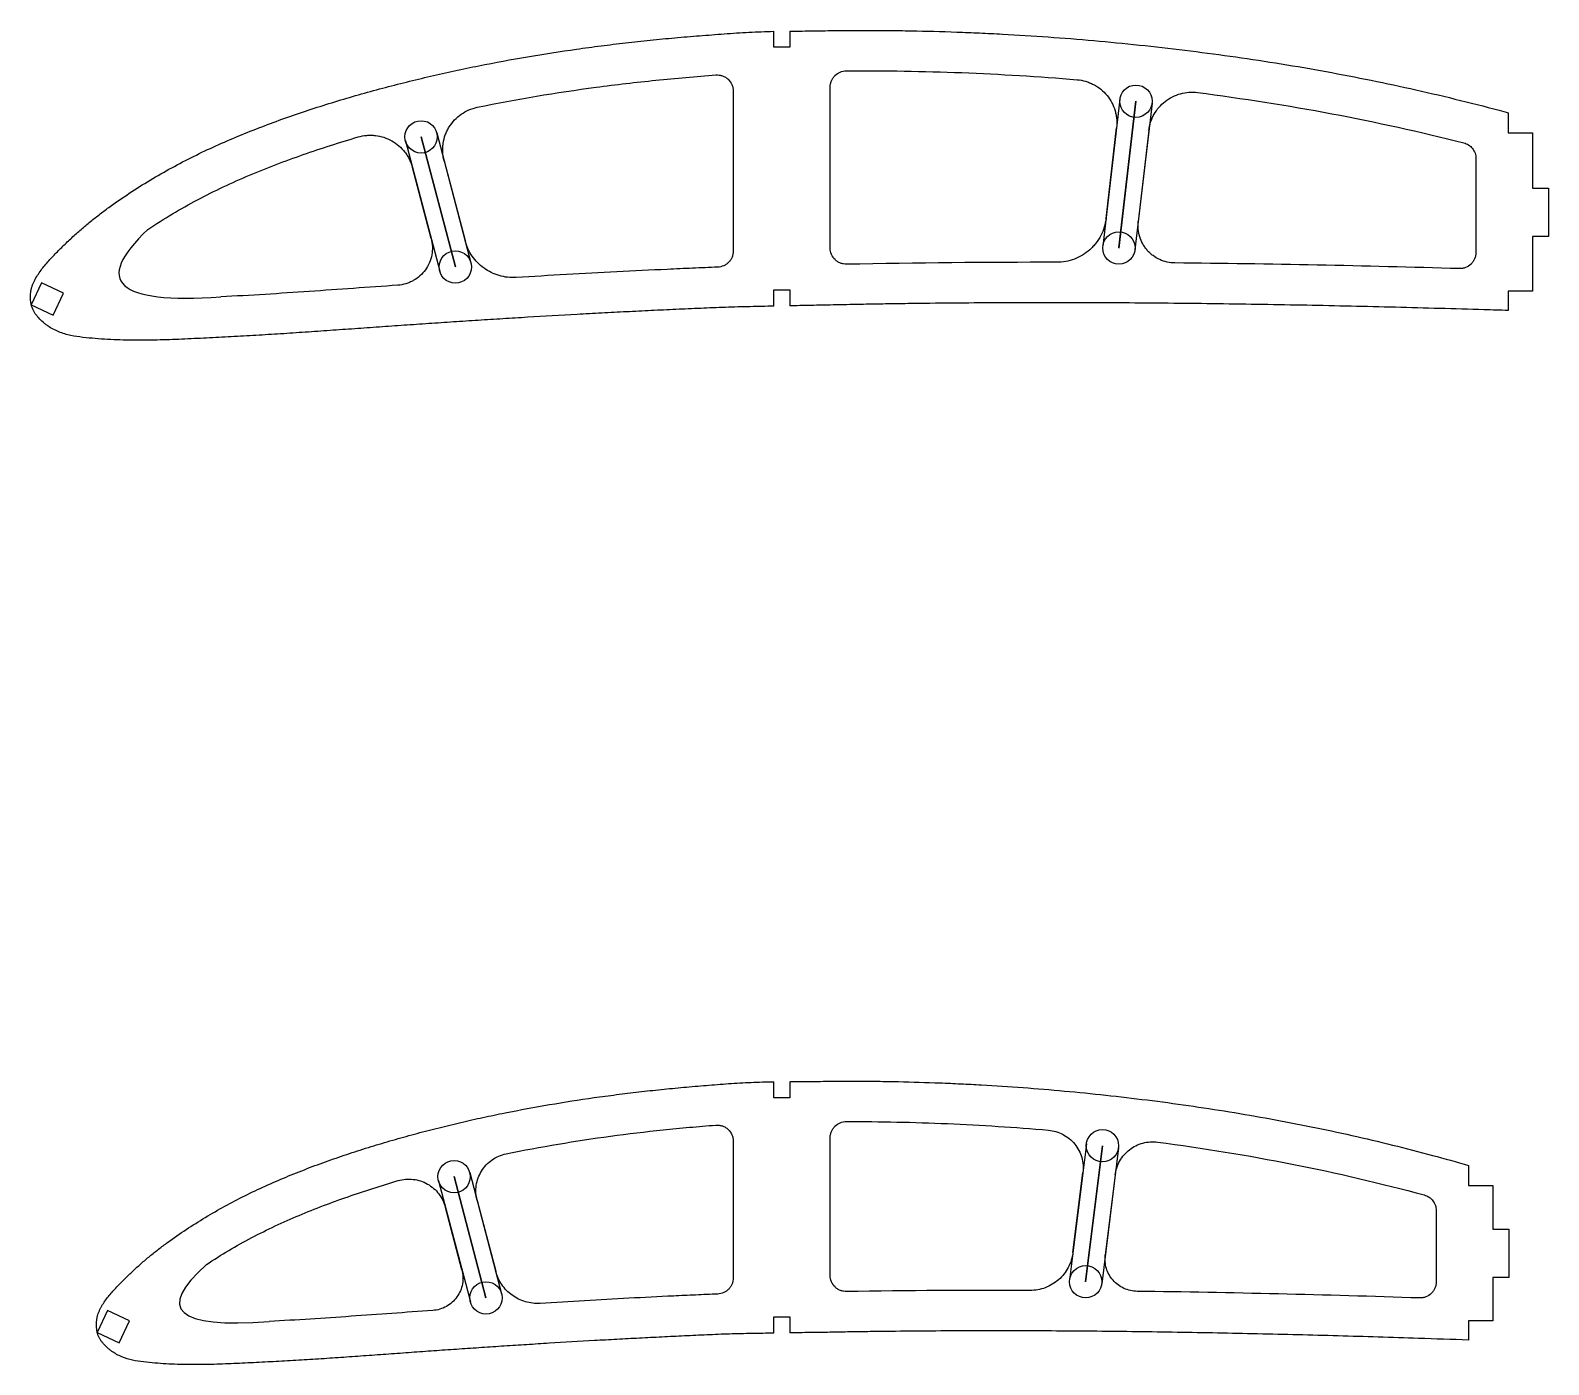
# Model space of a CAD drawing. Header units: millimetres. Extents: x -11497 to 404, y -3854 to 414.
# Drawn here: x -8694.1 to -8506.2, y -2910.2 to -2745.1 of the extents above; entities that cross this region are included whole.
import ezdxf

# ---------------------------------------------------------------- set-up
doc = ezdxf.new("R2010")
doc.units = ezdxf.units.MM
doc.linetypes.add('CENTER2', pattern=[28.575, 19.05, -3.175, 3.175, -3.175])
doc.layers.add('11', color=80, linetype='Continuous')
doc.layers.add('7', color=1, linetype='Continuous')

# ---------------------------------------------------------------- blocks, each defined once
blk = doc.blocks.new('*U57')
at = {"layer": '7', "color": 0, "linetype": 'CENTER2', "transparency": 16777216}
blk.add_line((2.12, -8.05), (-2.12, 8.05), dxfattribs=at)
blk = doc.blocks.new('*U58')
at = {"layer": '7', "color": 0, "linetype": 'CENTER2', "transparency": 16777216}
blk.add_line((-1.06, -9.08), (1.06, 9.08), dxfattribs=at)
blk = doc.blocks.new('*U59')
at = {"layer": '7', "color": 0, "linetype": 'CENTER2', "transparency": 16777216}
blk.add_line((1.97, -7.5), (-1.97, 7.5), dxfattribs=at)
blk = doc.blocks.new('*U60')
at = {"layer": '7', "color": 0, "linetype": 'CENTER2', "transparency": 16777216}
blk.add_line((-1.04, -8.42), (1.04, 8.42), dxfattribs=at)

msp = doc.modelspace()

# ---------------------------------------------------------------- linework, layer by layer
for p, q in [((-8602.1145, -2747.1691), (-8602.1145, -2745.1847)), ((-8600.1145, -2745.1691), (-8600.1145, -2747.1691)), ((-8600.1145, -2747.1691), (-8602.1145, -2747.1691)), ((-8511.1987, -2755.2623), (-8511.1987, -2757.7623)), ((-8511.1987, -2757.7623), (-8508.1987, -2757.7623)), ((-8508.1987, -2757.7623), (-8508.1987, -2764.5906)), ((-8508.1987, -2764.5906), (-8506.1987, -2764.5906)), ((-8506.1987, -2764.5906), (-8506.1987, -2770.5906)), ((-8506.1987, -2770.5906), (-8508.1987, -2770.5906)), ((-8508.1987, -2770.5906), (-8508.1987, -2777.3333)), ((-8602.1145, -2779.1988), (-8602.1145, -2777.1988)), ((-8602.1145, -2777.1988), (-8600.1145, -2777.1988)), ((-8600.1145, -2777.1988), (-8600.1145, -2779.1582)), ((-8508.1987, -2777.3333), (-8511.1987, -2777.3333)), ((-8511.1987, -2777.3333), (-8511.1987, -2779.7391)), ((-8602.1145, -2877.1677), (-8602.1145, -2875.1847)), ((-8600.1145, -2875.1677), (-8600.1145, -2877.1677)), ((-8600.1145, -2877.1677), (-8602.1145, -2877.1677)), ((-8516.1138, -2885.5263), (-8516.1138, -2888.0263)), ((-8516.1138, -2888.0263), (-8513.1138, -2888.0263)), ((-8513.1138, -2888.0263), (-8513.1138, -2893.4102)), ((-8513.1138, -2893.4102), (-8511.1138, -2893.4102)), ((-8511.1138, -2893.4102), (-8511.1138, -2899.4102)), ((-8511.1138, -2899.4102), (-8513.1138, -2899.4102)), ((-8513.1138, -2899.4102), (-8513.1138, -2904.7502)), ((-8602.1145, -2906.2864), (-8602.1145, -2904.2864)), ((-8602.1145, -2904.2864), (-8600.1145, -2904.2864)), ((-8600.1145, -2904.2864), (-8600.1145, -2906.2524)), ((-8513.1138, -2904.7502), (-8516.1138, -2904.7502)), ((-8516.1138, -2904.7502), (-8516.1138, -2907.1447))]:
    msp.add_line(p, q)
at = {"color": 7, "linetype": 'Continuous', "lineweight": 25}
for p, q in [((-8607.1145, -2752.5861), (-8607.1145, -2772.3756)), ((-8595.1145, -2772.014), (-8595.1145, -2752.0802)), ((-8560.9786, -2768.3453), (-8559.677, -2757.1511)), ((-8555.6823, -2757.4716), (-8556.9903, -2768.7108)), ((-8644.5054, -2770.8396), (-8646.8224, -2762.0475)), ((-8642.9031, -2761.223), (-8640.3025, -2771.092)), ((-8515.1987, -2760.9271), (-8515.1987, -2772.5563)), ((-8679.5763, -2769.7133), (-8679.5762, -2769.7135)), ((-8692.7313, -2776.3122), (-8693.9991, -2779.0311)), ((-8690.0123, -2777.5801), (-8692.7313, -2776.3122)), ((-8693.9991, -2779.0311), (-8691.2802, -2780.299)), ((-8691.2802, -2780.299), (-8690.0123, -2777.5801)), ((-8607.1145, -2882.5402), (-8607.1145, -2899.4442)), ((-8595.1145, -2899.1448), (-8595.1145, -2882.1016)), ((-8565.071, -2896.3099), (-8563.8472, -2886.4148)), ((-8559.8495, -2886.7165), (-8561.0729, -2896.6002)), ((-8638.8187, -2889.8867), (-8636.5207, -2898.619)), ((-8640.7014, -2898.4491), (-8642.7351, -2890.7219)), ((-8520.1138, -2891.1195), (-8520.1138, -2899.9378)), ((-8672.3238, -2897.8041), (-8672.3236, -2897.8043)), ((-8684.5568, -2903.4961), (-8685.8247, -2906.215)), ((-8681.8379, -2904.764), (-8684.5568, -2903.4961)), ((-8683.1058, -2907.4829), (-8681.8379, -2904.764)), ((-8685.8247, -2906.215), (-8683.1058, -2907.4829))]:
    msp.add_line(p, q, dxfattribs=at)
for points, knots in [([(-8602.1145, -2779.1988), (-8603.0832, -2779.2199), (-8604.5625, -2779.2514), (-8606.5524, -2779.2995), (-8608.0845, -2779.3435), (-8609.6161, -2779.4002), (-8611.1472, -2779.4692), (-8612.6782, -2779.5378), (-8614.7197, -2779.6271), (-8617.2709, -2779.7489), (-8620.3319, -2779.9007), (-8623.3924, -2780.0588), (-8627.4723, -2780.2806), (-8631.5511, -2780.5152), (-8635.6288, -2780.7646), (-8638.6866, -2780.9574), (-8641.7439, -2781.1561), (-8644.8007, -2781.3605), (-8647.857, -2781.5699), (-8650.913, -2781.7831), (-8653.9686, -2781.9994), (-8657.0242, -2782.2159), (-8660.0799, -2782.4288), (-8663.1362, -2782.6328), (-8666.1932, -2782.8229), (-8668.7417, -2782.9654), (-8670.7808, -2783.0721), (-8672.3103, -2783.1488), (-8673.84, -2783.2227), (-8675.3698, -2783.2918), (-8676.9001, -2783.3513), (-8678.4308, -2783.3972), (-8679.962, -2783.4196), (-8681.4935, -2783.4184), (-8683.0245, -2783.3835), (-8684.5547, -2783.3203), (-8686.0824, -2783.2136), (-8687.6074, -2783.0735), (-8689.1255, -2782.8634), (-8690.3564, -2782.5079), (-8691.2793, -2782.0688), (-8691.8256, -2781.7381), (-8692.2371, -2781.4364), (-8692.6347, -2781.1165), (-8693.0017, -2780.7611), (-8693.2889, -2780.4194), (-8693.4433, -2780.2169), (-8693.5518, -2780.0597), (-8693.6514, -2779.8967), (-8693.7399, -2779.7273), (-8693.8189, -2779.5533), (-8693.8979, -2779.3802), (-8693.9673, -2779.2035), (-8694.0132, -2779.0192), (-8694.0488, -2778.8324), (-8694.0753, -2778.6434), (-8694.0938, -2778.4534), (-8694.109, -2778.1989), (-8694.1139, -2777.8794), (-8694.0788, -2777.5617), (-8694.0443, -2777.3097), (-8694.0062, -2777.1224), (-8693.9574, -2776.9375), (-8693.8833, -2776.6937), (-8693.772, -2776.3948), (-8693.61, -2776.048), (-8693.3704, -2775.5973), (-8693.0254, -2775.06), (-8692.5681, -2774.4458), (-8692.0782, -2773.8571), (-8691.5659, -2773.2881), (-8691.0365, -2772.7349), (-8690.4987, -2772.1899), (-8689.7734, -2771.4714), (-8688.8462, -2770.5945), (-8687.702, -2769.5765), (-8686.5227, -2768.5993), (-8685.3158, -2767.6567), (-8683.6728, -2766.4442), (-8681.563, -2765.0068), (-8678.9615, -2763.3895), (-8676.2954, -2761.8807), (-8673.5722, -2760.4778), (-8670.7973, -2759.1801), (-8667.9796, -2757.9783), (-8665.1299, -2756.855), (-8662.2521, -2755.8053), (-8659.3514, -2754.8208), (-8656.4303, -2753.8982), (-8653.4916, -2753.0334), (-8650.5382, -2752.2197), (-8647.5718, -2751.4544), (-8644.5934, -2750.7369), (-8641.6039, -2750.0666), (-8637.6043, -2749.235), (-8632.5821, -2748.3078), (-8627.5349, -2747.5255), (-8623.4855, -2746.9798), (-8620.4431, -2746.6113), (-8617.3961, -2746.2807), (-8614.3455, -2745.9835), (-8611.2907, -2745.7322), (-8608.2345, -2745.4962), (-8605.1758, -2745.2915), (-8603.1346, -2745.207), (-8602.1145, -2745.1847)], [0.252537609, 0.252537609, 0.252537609, 0.252537609, 0.260360124, 0.264485496, 0.268610867, 0.272736239, 0.27686161, 0.280986982, 0.285112353, 0.293363096, 0.301613839, 0.309864582, 0.318115325, 0.334616811, 0.342867554, 0.351118297, 0.35936904, 0.367619783, 0.375870526, 0.384121269, 0.392372012, 0.400622755, 0.408873498, 0.417124241, 0.425374984, 0.433625727, 0.437751098, 0.44187647, 0.446001841, 0.450127213, 0.454252584, 0.458377956, 0.462503327, 0.466628699, 0.47075407, 0.474879442, 0.479004813, 0.483130185, 0.487255556, 0.491380928, 0.493443613, 0.495506299, 0.496537642, 0.497568985, 0.499631671, 0.500663013, 0.501178685, 0.501694356, 0.502210028, 0.502725699, 0.503241371, 0.503757042, 0.504272714, 0.504788385, 0.505304056, 0.505819728, 0.506335399, 0.506851071, 0.507882414, 0.508913756, 0.509429428, 0.509945099, 0.510460771, 0.510976442, 0.512007785, 0.513039128, 0.514070471, 0.516133157, 0.518195842, 0.520258528, 0.522321214, 0.5243839, 0.526446585, 0.528509271, 0.532634642, 0.536760014, 0.540885385, 0.545010757, 0.549136128, 0.557386871, 0.565637614, 0.573888357, 0.5821391, 0.590389843, 0.598640586, 0.606891329, 0.615142072, 0.623392815, 0.631643558, 0.639894301, 0.648145044, 0.656395787, 0.66464653, 0.672897273, 0.681148016, 0.697649502, 0.714150988, 0.722401731, 0.730652474, 0.738903217, 0.74715396, 0.755404703, 0.763655446, 0.771906189, 0.780156932, 0.780156932, 0.780156932, 0.780156932]), ([(-8600.1145, -2745.1691), (-8599.8369, -2745.1665), (-8598.6151, -2745.1542), (-8596.4493, -2745.125), (-8593.6169, -2745.0782), (-8590.7841, -2745.0685), (-8587.9514, -2745.078), (-8584.1747, -2745.1319), (-8580.399, -2745.2337), (-8576.6251, -2745.3877), (-8572.8526, -2745.5731), (-8568.1405, -2745.8691), (-8562.4928, -2746.3192), (-8556.8537, -2746.8673), (-8551.2244, -2747.5088), (-8545.6072, -2748.2475), (-8540.0036, -2749.0851), (-8532.5552, -2750.3456), (-8523.2946, -2752.2005), (-8515.5843, -2754.086), (-8511.5673, -2755.1627), (-8511.1987, -2755.2623)], [0.487546925, 0.487546925, 0.487546925, 0.487546925, 0.492140286, 0.507765286, 0.523390286, 0.539015286, 0.554640286, 0.570265286, 0.601515286, 0.617140286, 0.632765286, 0.664015286, 0.695265286, 0.726515286, 0.757765286, 0.789015286, 0.820265286, 0.851515286, 0.914015286, 0.976515286, 0.982833218, 0.982833218, 0.982833218, 0.982833218]), ([(-8638.7916, -2754.591), (-8633.9165, -2753.5848), (-8629.0161, -2752.7666), (-8621.633, -2751.78), (-8619.1663, -2751.4933), (-8615.4594, -2751.1143), (-8614.2226, -2750.9971), (-8611.7459, -2750.785), (-8610.5065, -2750.6864), (-8609.2666, -2750.5919)], [0, 0, 0, 0, 0.5, 0.5, 0.75, 0.75, 0.875, 0.875, 1, 1, 1, 1]), ([(-8609.2666, -2750.5919), (-8609.1285, -2750.5813), (-8608.9917, -2750.5852), (-8608.7207, -2750.6205), (-8608.585, -2750.6526), (-8608.326, -2750.7429), (-8608.2024, -2750.8009), (-8607.9668, -2750.9424), (-8607.8556, -2751.026), (-8607.555, -2751.3044), (-8607.3918, -2751.5338), (-8607.2274, -2751.9097), (-8607.1848, -2752.0426), (-8607.1287, -2752.3112), (-8607.1145, -2752.4476), (-8607.1145, -2752.5861)], [0, 0, 0, 0, 0.125, 0.125, 0.25, 0.25, 0.375, 0.375, 0.5, 0.5, 0.75, 0.75, 0.875, 0.875, 1, 1, 1, 1]), ([(-8595.1145, -2752.0802), (-8595.1145, -2751.9488), (-8595.1016, -2751.8196), (-8595.0514, -2751.5654), (-8595.0134, -2751.4391), (-8594.9141, -2751.198), (-8594.8533, -2751.0836), (-8594.7098, -2750.867), (-8594.6262, -2750.7643), (-8594.3521, -2750.4878), (-8594.1311, -2750.3385), (-8593.6539, -2750.1369), (-8593.3932, -2750.0823), (-8593.1305, -2750.0802)], [0, 0, 0, 0, 0.125, 0.125, 0.25, 0.25, 0.375, 0.375, 0.5, 0.5, 0.75, 0.75, 1, 1, 1, 1]), ([(-8593.1305, -2750.0802), (-8588.3625, -2750.0421), (-8583.5986, -2750.1186), (-8574.0786, -2750.4879), (-8569.3224, -2750.7797), (-8564.57, -2751.1757)], [0, 0, 0, 0, 0.5, 0.5, 1, 1, 1, 1]), ([(-8564.5694, -2751.1758), (-8564.2084, -2751.2058), (-8563.8566, -2751.2715), (-8563.3421, -2751.4212), (-8563.1728, -2751.4798), (-8562.8388, -2751.6144), (-8562.6739, -2751.6908), (-8562.1971, -2751.9413), (-8561.8992, -2752.1381), (-8561.343, -2752.5911), (-8561.0848, -2752.8487), (-8560.6317, -2753.4015), (-8560.4334, -2753.6991), (-8560.0953, -2754.3383), (-8559.9602, -2754.6714), (-8559.809, -2755.1853), (-8559.767, -2755.3593), (-8559.7005, -2755.7128), (-8559.6758, -2755.8929), (-8559.6298, -2756.4313), (-8559.635, -2756.7907), (-8559.6769, -2757.1505)], [0, 0, 0, 0, 0.125, 0.125, 0.1875, 0.1875, 0.25, 0.25, 0.375, 0.375, 0.5, 0.5, 0.625, 0.625, 0.75, 0.75, 0.8125, 0.8125, 0.875, 0.875, 1, 1, 1, 1]), ([(-8555.6822, -2757.4711), (-8555.6408, -2757.1156), (-8555.5649, -2756.7702), (-8555.4015, -2756.2665), (-8555.3387, -2756.1011), (-8555.196, -2755.7752), (-8555.1159, -2755.6145), (-8554.8549, -2755.1503), (-8554.6524, -2754.8613), (-8554.1909, -2754.3239), (-8553.9299, -2754.075), (-8553.3729, -2753.6403), (-8553.0746, -2753.4511), (-8552.4371, -2753.131), (-8552.1042, -2753.0037), (-8551.4236, -2752.8171), (-8551.0712, -2752.7568), (-8550.3597, -2752.7072), (-8550.0043, -2752.7177), (-8549.6494, -2752.7637)], [0, 0, 0, 0, 0.125, 0.125, 0.1875, 0.1875, 0.25, 0.25, 0.375, 0.375, 0.5, 0.5, 0.625, 0.625, 0.75, 0.75, 0.875, 0.875, 1, 1, 1, 1]), ([(-8549.6487, -2752.7638), (-8544.0725, -2753.487), (-8538.5353, -2754.3529), (-8527.5527, -2756.4192), (-8522.1075, -2757.6202), (-8516.708, -2758.9885)], [0, 0, 0, 0, 0.5, 0.5, 1, 1, 1, 1]), ([(-8642.9033, -2761.2223), (-8642.9969, -2760.8673), (-8643.0528, -2760.5089), (-8643.0825, -2759.9666), (-8643.0833, -2759.785), (-8643.0662, -2759.4201), (-8643.0482, -2759.2369), (-8642.9672, -2758.6974), (-8642.8777, -2758.3468), (-8642.6899, -2757.8344), (-8642.6178, -2757.6649), (-8642.4579, -2757.3367), (-8642.3701, -2757.1778), (-8642.084, -2756.7162), (-8641.8628, -2756.4281), (-8641.3586, -2755.895), (-8641.0837, -2755.6586), (-8640.4902, -2755.2434), (-8640.1679, -2755.0634), (-8639.4986, -2754.7749), (-8639.1516, -2754.6653), (-8638.7921, -2754.5911)], [0, 0, 0, 0, 0.125, 0.125, 0.1875, 0.1875, 0.25, 0.25, 0.375, 0.375, 0.4375, 0.4375, 0.5, 0.5, 0.625, 0.625, 0.75, 0.75, 0.875, 0.875, 1, 1, 1, 1]), ([(-8679.5762, -2769.7135), (-8677.5774, -2768.3725), (-8675.525, -2767.1531), (-8671.3271, -2764.9253), (-8669.1797, -2763.921), (-8664.8116, -2762.0786), (-8662.5937, -2761.2341), (-8658.1056, -2759.6638), (-8655.8351, -2758.9383), (-8653.5425, -2758.2629)], [0, 0, 0, 0, 0.25, 0.25, 0.5, 0.5, 0.75, 0.75, 1, 1, 1, 1]), ([(-8653.5414, -2758.2626), (-8653.1946, -2758.1604), (-8652.8436, -2758.0946), (-8652.3108, -2758.0481), (-8652.1322, -2758.0414), (-8651.7728, -2758.046), (-8651.5917, -2758.0574), (-8651.0576, -2758.118), (-8650.7093, -2758.1933), (-8650.0281, -2758.4131), (-8649.6946, -2758.5591), (-8649.0728, -2758.9088), (-8648.7805, -2759.1136), (-8648.2344, -2759.5848), (-8647.9876, -2759.8457), (-8647.6603, -2760.2684), (-8647.5581, -2760.4148), (-8647.3678, -2760.719), (-8647.2794, -2760.8774), (-8647.0406, -2761.3613), (-8646.9147, -2761.6973), (-8646.8226, -2762.0468)], [0, 0, 0, 0, 0.125, 0.125, 0.1875, 0.1875, 0.25, 0.25, 0.375, 0.375, 0.5, 0.5, 0.625, 0.625, 0.75, 0.75, 0.8125, 0.8125, 0.875, 0.875, 1, 1, 1, 1]), ([(-8516.708, -2758.9885), (-8516.4924, -2759.0432), (-8516.2915, -2759.1313), (-8515.9193, -2759.3743), (-8515.7575, -2759.5231), (-8515.4846, -2759.8733), (-8515.3796, -2760.067), (-8515.2353, -2760.4864), (-8515.1987, -2760.7046), (-8515.1987, -2760.9271)], [0, 0, 0, 0, 0.25, 0.25, 0.5, 0.5, 0.75, 0.75, 1, 1, 1, 1]), ([(-8560.9787, -2768.3457), (-8561.0221, -2768.7188), (-8561.0987, -2769.0822), (-8561.3159, -2769.7902), (-8561.4576, -2770.1373), (-8561.8029, -2770.801), (-8562.0034, -2771.1128), (-8562.3447, -2771.5516), (-8562.4653, -2771.6929), (-8562.7204, -2771.9656), (-8562.8553, -2772.0972), (-8563.273, -2772.469), (-8563.571, -2772.689), (-8564.2053, -2773.0744), (-8564.5451, -2773.2406), (-8565.2401, -2773.505), (-8565.5966, -2773.6048), (-8566.328, -2773.7397), (-8566.7041, -2773.7743), (-8567.0797, -2773.7741)], [0, 0, 0, 0, 0.125, 0.125, 0.25, 0.25, 0.375, 0.375, 0.4375, 0.4375, 0.5, 0.5, 0.625, 0.625, 0.75, 0.75, 0.875, 0.875, 1, 1, 1, 1]), ([(-8552.4554, -2773.8523), (-8552.7805, -2773.8491), (-8553.0995, -2773.8119), (-8553.7256, -2773.6724), (-8554.0362, -2773.5682), (-8554.6213, -2773.3005), (-8554.8973, -2773.1376), (-8555.2864, -2772.8491), (-8555.4122, -2772.7451), (-8555.6496, -2772.5269), (-8555.8743, -2772.2975), (-8556.0738, -2772.0463), (-8556.2606, -2771.7839), (-8556.348, -2771.6463), (-8556.5862, -2771.2238), (-8556.7135, -2770.9295), (-8556.906, -2770.3162), (-8556.9708, -2769.9948), (-8557.0311, -2769.3554), (-8557.028, -2769.0341), (-8556.9904, -2768.7112)], [0, 0, 0, 0, 0.125, 0.125, 0.25, 0.25, 0.375, 0.375, 0.4375, 0.4375, 0.5, 0.5625, 0.5625, 0.625, 0.625, 0.75, 0.75, 0.875, 0.875, 1, 1, 1, 1]), ([(-8644.5053, -2770.84), (-8644.4184, -2771.1698), (-8644.3693, -2771.5029), (-8644.3439, -2772.1756), (-8644.3688, -2772.5188), (-8644.4912, -2773.1814), (-8644.5879, -2773.5037), (-8644.8543, -2774.1298), (-8645.0205, -2774.4247), (-8645.4125, -2774.9715), (-8645.6423, -2775.2272), (-8646.1455, -2775.6764), (-8646.4193, -2775.8717), (-8646.8638, -2776.12), (-8647.0173, -2776.1949), (-8647.3283, -2776.3261), (-8647.4866, -2776.3828), (-8647.9699, -2776.5269), (-8648.3059, -2776.5884), (-8648.6461, -2776.612)], [0, 0, 0, 0, 0.125, 0.125, 0.25, 0.25, 0.375, 0.375, 0.5, 0.5, 0.625, 0.625, 0.75, 0.75, 0.8125, 0.8125, 0.875, 0.875, 1, 1, 1, 1]), ([(-8633.9939, -2775.6544), (-8634.7024, -2775.6975), (-8635.3992, -2775.6197), (-8636.4205, -2775.323), (-8636.7476, -2775.1962), (-8637.3763, -2774.889), (-8637.6789, -2774.7079), (-8638.2528, -2774.2926), (-8638.518, -2774.0632), (-8639.0065, -2773.5621), (-8639.2309, -2773.2889), (-8639.8307, -2772.4134), (-8640.1216, -2771.7787), (-8640.3024, -2771.0924)], [0, 0, 0, 0, 0.25, 0.25, 0.375, 0.375, 0.5, 0.5, 0.625, 0.625, 0.75, 0.75, 1, 1, 1, 1]), ([(-8607.1145, -2772.3756), (-8607.1145, -2772.5046), (-8607.1268, -2772.6314), (-8607.1752, -2772.8811), (-8607.2118, -2773.0051), (-8607.3076, -2773.2427), (-8607.3662, -2773.3555), (-8607.5046, -2773.5695), (-8607.5854, -2773.6714), (-8607.7622, -2773.8551), (-8607.8587, -2773.9379), (-8608.068, -2774.0852), (-8608.1806, -2774.1492), (-8608.5287, -2774.3053), (-8608.7827, -2774.3652), (-8609.0405, -2774.3748)], [0, 0, 0, 0, 0.125, 0.125, 0.25, 0.25, 0.375, 0.375, 0.5, 0.5, 0.625, 0.625, 0.75, 0.75, 1, 1, 1, 1]), ([(-8593.0754, -2774.0141), (-8593.2091, -2774.0167), (-8593.3408, -2774.006), (-8593.6004, -2773.959), (-8593.7296, -2773.9221), (-8593.9761, -2773.8242), (-8594.0931, -2773.7636), (-8594.3151, -2773.6194), (-8594.4202, -2773.5351), (-8594.7029, -2773.2579), (-8594.8555, -2773.0331), (-8595.0601, -2772.5471), (-8595.1145, -2772.2814), (-8595.1145, -2772.014)], [0, 0, 0, 0, 0.125, 0.125, 0.25, 0.25, 0.375, 0.375, 0.5, 0.5, 0.75, 0.75, 1, 1, 1, 1]), ([(-8515.1987, -2772.5563), (-8515.1987, -2772.6908), (-8515.2121, -2772.823), (-8515.2647, -2773.0829), (-8515.3046, -2773.2121), (-8515.4084, -2773.4576), (-8515.472, -2773.574), (-8515.6222, -2773.7938), (-8515.7094, -2773.8974), (-8515.9949, -2774.1747), (-8516.2248, -2774.3224), (-8516.5954, -2774.4668), (-8516.7252, -2774.503), (-8516.9888, -2774.5487), (-8517.1219, -2774.5583), (-8517.2563, -2774.5544)], [0, 0, 0, 0, 0.125, 0.125, 0.25, 0.25, 0.375, 0.375, 0.5, 0.5, 0.75, 0.75, 0.875, 0.875, 1, 1, 1, 1]), ([(-8609.0405, -2774.3748), (-8610.0809, -2774.4133), (-8611.1209, -2774.4618), (-8613.201, -2774.5548), (-8614.2411, -2774.5998), (-8617.361, -2774.7445), (-8619.4406, -2774.8479), (-8625.6789, -2775.1678), (-8629.8367, -2775.4016), (-8633.9936, -2775.6544)], [0, 0, 0, 0, 0.125, 0.125, 0.25, 0.25, 0.5, 0.5, 1, 1, 1, 1]), ([(-8517.2563, -2774.5544), (-8523.121, -2774.3853), (-8528.9863, -2774.2374), (-8540.719, -2774.0009), (-8546.5862, -2773.9107), (-8552.4545, -2773.8524)], [0, 0, 0, 0, 0.5, 0.5, 1, 1, 1, 1]), ([(-8648.6445, -2776.6119), (-8652.2923, -2776.8647), (-8655.9394, -2777.1291), (-8661.4113, -2777.5064), (-8663.2356, -2777.6281), (-8666.8852, -2777.8537), (-8668.7107, -2777.9562), (-8670.5367, -2778.051)], [0, 0, 0, 0, 0.5, 0.5, 0.75, 0.75, 1, 1, 1, 1]), ([(-8511.1987, -2779.7391), (-8512.1987, -2779.7081), (-8516.8558, -2779.5658), (-8525.1703, -2779.3322), (-8534.3142, -2779.1255), (-8541.6295, -2778.9944), (-8547.116, -2778.9132), (-8552.6023, -2778.8488), (-8558.0885, -2778.8048), (-8563.5743, -2778.778), (-8569.0597, -2778.772), (-8574.5446, -2778.7868), (-8580.0288, -2778.8259), (-8584.5982, -2778.8772), (-8588.2533, -2778.9299), (-8590.9943, -2778.9772), (-8593.2783, -2779.019), (-8595.1052, -2779.059), (-8596.9321, -2779.0954), (-8598.6017, -2779.1293), (-8599.8148, -2779.1524), (-8600.1145, -2779.1582)], [0.008066346, 0.008066346, 0.008066346, 0.008066346, 0.016133157, 0.045630185, 0.075127213, 0.089875727, 0.104624241, 0.119372755, 0.134121269, 0.148869783, 0.163618297, 0.178366811, 0.193115325, 0.207863839, 0.215238096, 0.222612353, 0.22998661, 0.233673739, 0.237360867, 0.244735124, 0.247154808, 0.247154808, 0.247154808, 0.247154808]), ([(-8602.1145, -2906.2864), (-8603.0064, -2906.3042), (-8604.3632, -2906.3251), (-8606.1851, -2906.3588), (-8607.58, -2906.3932), (-8608.9747, -2906.4436), (-8610.3687, -2906.5094), (-8611.7628, -2906.574), (-8613.622, -2906.6561), (-8615.9455, -2906.7704), (-8618.7339, -2906.9118), (-8621.5223, -2907.0586), (-8625.2399, -2907.2651), (-8628.9573, -2907.483), (-8632.6744, -2907.715), (-8635.4621, -2907.8939), (-8638.2497, -2908.0784), (-8641.0372, -2908.2679), (-8643.8245, -2908.4621), (-8646.6117, -2908.6603), (-8649.399, -2908.8608), (-8652.1864, -2909.0616), (-8654.9742, -2909.2594), (-8657.7627, -2909.4489), (-8660.5521, -2909.6258), (-8662.8777, -2909.7583), (-8664.7386, -2909.8578), (-8666.1344, -2909.9296), (-8667.5303, -2909.9988), (-8668.9266, -2910.0633), (-8670.3232, -2910.1189), (-8671.7203, -2910.1626), (-8673.118, -2910.1831), (-8674.5159, -2910.1831), (-8675.9133, -2910.1509), (-8677.3102, -2910.0942), (-8678.7046, -2909.9955), (-8680.0968, -2909.8687), (-8681.4817, -2909.6699), (-8682.6022, -2909.3328), (-8683.4385, -2908.9193), (-8683.9337, -2908.6118), (-8684.3047, -2908.33), (-8684.6636, -2908.033), (-8684.9927, -2907.7023), (-8685.2483, -2907.3849), (-8685.3841, -2907.1962), (-8685.479, -2907.0499), (-8685.5657, -2906.8986), (-8685.6426, -2906.742), (-8685.7104, -2906.5813), (-8685.7757, -2906.4202), (-8685.8301, -2906.2556), (-8685.8629, -2906.0852), (-8685.8877, -2905.9134), (-8685.9057, -2905.7401), (-8685.9176, -2905.5662), (-8685.9273, -2905.3336), (-8685.9328, -2905.0421), (-8685.9025, -2904.7519), (-8685.8786, -2904.5209), (-8685.8483, -2904.349), (-8685.8072, -2904.1794), (-8685.7445, -2903.9554), (-8685.6485, -2903.6804), (-8685.5046, -2903.362), (-8685.2916, -2902.9475), (-8684.981, -2902.4542), (-8684.5677, -2901.8903), (-8684.1236, -2901.3504), (-8683.6581, -2900.8289), (-8683.1759, -2900.3228), (-8682.6864, -2899.8239), (-8682.0255, -2899.1669), (-8681.1808, -2898.3645), (-8680.1384, -2897.4328), (-8679.0633, -2896.539), (-8677.9633, -2895.6763), (-8676.4653, -2894.5669), (-8674.541, -2893.2526), (-8672.1687, -2891.7724), (-8669.7364, -2890.3933), (-8667.2524, -2889.1096), (-8664.7207, -2887.9233), (-8662.15, -2886.8245), (-8659.5505, -2885.7965), (-8656.9248, -2884.8375), (-8654.279, -2883.9366), (-8651.6142, -2883.0934), (-8648.9337, -2882.3024), (-8646.24, -2881.5584), (-8643.5347, -2880.8585), (-8640.8187, -2880.2023), (-8638.0927, -2879.5894), (-8634.4462, -2878.829), (-8629.8678, -2877.9814), (-8625.2679, -2877.2656), (-8621.5781, -2876.7664), (-8618.8062, -2876.4296), (-8616.0308, -2876.1265), (-8613.2522, -2875.8553), (-8610.4705, -2875.6236), (-8607.6878, -2875.4067), (-8604.9023, -2875.2338), (-8603.0432, -2875.1847), (-8602.1145, -2875.1847)], [0.263563548, 0.263563548, 0.263563548, 0.263563548, 0.271476433, 0.275601804, 0.279727176, 0.283852547, 0.287977919, 0.29210329, 0.296228661, 0.304479404, 0.312730147, 0.32098089, 0.329231633, 0.345733119, 0.353983862, 0.362234605, 0.370485348, 0.378736091, 0.386986834, 0.395237577, 0.40348832, 0.411739063, 0.419989806, 0.428240549, 0.436491292, 0.444742035, 0.448867406, 0.452992778, 0.457118149, 0.461243521, 0.465368892, 0.469494264, 0.473619635, 0.477745007, 0.481870378, 0.48599575, 0.490121121, 0.494246493, 0.498371864, 0.502497236, 0.504559922, 0.506622607, 0.50765395, 0.508685293, 0.510747979, 0.511779322, 0.512294993, 0.512810664, 0.513326336, 0.513842007, 0.514357679, 0.51487335, 0.515389022, 0.515904693, 0.516420365, 0.516936036, 0.517451707, 0.517967379, 0.518998722, 0.520030065, 0.520545736, 0.521061407, 0.521577079, 0.52209275, 0.523124093, 0.524155436, 0.525186779, 0.527249465, 0.52931215, 0.531374836, 0.533437522, 0.535500208, 0.537562893, 0.539625579, 0.543750951, 0.547876322, 0.552001694, 0.556127065, 0.560252437, 0.56850318, 0.576753923, 0.585004665, 0.593255408, 0.601506151, 0.609756894, 0.618007637, 0.62625838, 0.634509123, 0.642759866, 0.651010609, 0.659261352, 0.667512095, 0.675762838, 0.684013581, 0.692264324, 0.70876581, 0.725267296, 0.733518039, 0.741768782, 0.750019525, 0.758270268, 0.766521011, 0.774771754, 0.783022497, 0.79127324, 0.79127324, 0.79127324, 0.79127324]), ([(-8600.1145, -2875.1677), (-8599.9234, -2875.1661), (-8598.8745, -2875.1572), (-8596.9679, -2875.1378), (-8594.3948, -2875.1006), (-8591.8214, -2875.1004), (-8589.2481, -2875.1155), (-8585.8174, -2875.1754), (-8582.3877, -2875.2769), (-8578.9598, -2875.4273), (-8575.5333, -2875.6053), (-8571.2534, -2875.8864), (-8566.124, -2876.3098), (-8561.0026, -2876.822), (-8555.8906, -2877.4194), (-8550.7895, -2878.1045), (-8545.7012, -2878.8791), (-8538.938, -2880.0434), (-8530.5301, -2881.7512), (-8522.3756, -2883.7687), (-8517.59, -2885.1011), (-8516.1138, -2885.5263)], [0.465170968, 0.465170968, 0.465170968, 0.465170968, 0.468652192, 0.484277192, 0.499902192, 0.515527192, 0.531152192, 0.546777192, 0.578027192, 0.593652192, 0.609277192, 0.640527192, 0.671777192, 0.703027192, 0.734277192, 0.765527192, 0.796777192, 0.828027192, 0.890527192, 0.953027192, 0.981010239, 0.981010239, 0.981010239, 0.981010239]), ([(-8635.2284, -2884.1021), (-8630.9413, -2883.22), (-8626.6327, -2882.4976), (-8620.1419, -2881.6191), (-8617.9735, -2881.3622), (-8614.7149, -2881.0213), (-8613.6277, -2880.915), (-8611.4508, -2880.7211), (-8610.3612, -2880.6321), (-8609.2713, -2880.5464)], [0, 0, 0, 0, 0.5, 0.5, 0.75, 0.75, 0.875, 0.875, 1, 1, 1, 1]), ([(-8609.2713, -2880.5464), (-8609.133, -2880.5355), (-8608.996, -2880.5391), (-8608.7246, -2880.5738), (-8608.5886, -2880.6057), (-8608.3291, -2880.6958), (-8608.2051, -2880.7536), (-8607.969, -2880.895), (-8607.8576, -2880.9785), (-8607.5562, -2881.257), (-8607.3926, -2881.4866), (-8607.2277, -2881.8629), (-8607.185, -2881.9961), (-8607.1287, -2882.265), (-8607.1145, -2882.4015), (-8607.1145, -2882.5402)], [0, 0, 0, 0, 0.125, 0.125, 0.25, 0.25, 0.375, 0.375, 0.5, 0.5, 0.75, 0.75, 0.875, 0.875, 1, 1, 1, 1]), ([(-8595.1145, -2882.1016), (-8595.1145, -2881.9696), (-8595.1015, -2881.8399), (-8595.0509, -2881.5846), (-8595.0125, -2881.4578), (-8594.9124, -2881.2158), (-8594.8511, -2881.101), (-8594.7064, -2880.8838), (-8594.6221, -2880.781), (-8594.3459, -2880.5043), (-8594.1233, -2880.3552), (-8593.643, -2880.1552), (-8593.3808, -2880.1019), (-8593.1169, -2880.1016)], [0, 0, 0, 0, 0.125, 0.125, 0.25, 0.25, 0.375, 0.375, 0.5, 0.5, 0.75, 0.75, 1, 1, 1, 1]), ([(-8593.1169, -2880.1016), (-8591.0285, -2880.0991), (-8588.941, -2880.1168), (-8584.7679, -2880.2056), (-8582.6822, -2880.2712), (-8576.4279, -2880.5414), (-8572.2619, -2880.8111), (-8568.0992, -2881.1692)], [0, 0, 0, 0, 0.25, 0.25, 0.5, 0.5, 1, 1, 1, 1]), ([(-8568.0992, -2881.1692), (-8567.7834, -2881.1964), (-8567.4758, -2881.2548), (-8566.8761, -2881.4314), (-8566.5809, -2881.5516), (-8566.0258, -2881.8459), (-8565.7658, -2882.0192), (-8565.2808, -2882.4178), (-8565.056, -2882.6442), (-8564.662, -2883.1298), (-8564.4898, -2883.3912), (-8564.197, -2883.9523), (-8564.0807, -2884.2442), (-8563.9079, -2884.8448), (-8563.8509, -2885.1576), (-8563.8014, -2885.7859), (-8563.8082, -2886.1003), (-8563.8471, -2886.4148)], [0, 0, 0, 0, 0.125, 0.125, 0.25, 0.25, 0.375, 0.375, 0.5, 0.5, 0.625, 0.625, 0.75, 0.75, 0.875, 0.875, 1, 1, 1, 1]), ([(-8638.8187, -2889.8866), (-8638.9003, -2889.5768), (-8638.9489, -2889.2641), (-8638.9832, -2888.6331), (-8638.9681, -2888.3111), (-8638.8737, -2887.6834), (-8638.7954, -2887.3774), (-8638.5766, -2886.7814), (-8638.4353, -2886.4918), (-8638.1021, -2885.9548), (-8637.909, -2885.7036), (-8637.4687, -2885.2387), (-8637.2287, -2885.0324), (-8636.7106, -2884.6704), (-8636.4292, -2884.5135), (-8635.8451, -2884.2622), (-8635.5423, -2884.1667), (-8635.2285, -2884.1021)], [0, 0, 0, 0, 0.125, 0.125, 0.25, 0.25, 0.375, 0.375, 0.5, 0.5, 0.625, 0.625, 0.75, 0.75, 0.875, 0.875, 1, 1, 1, 1]), ([(-8559.8495, -2886.7164), (-8559.8113, -2886.4074), (-8559.7432, -2886.1074), (-8559.5497, -2885.5246), (-8559.4225, -2885.2389), (-8559.1165, -2884.7024), (-8558.9389, -2884.452), (-8558.535, -2883.9868), (-8558.3068, -2883.7715), (-8557.8204, -2883.3956), (-8557.5602, -2883.2324), (-8557.0047, -2882.9564), (-8556.7144, -2882.8467), (-8556.1218, -2882.6866), (-8555.8154, -2882.6353), (-8555.1961, -2882.5941), (-8554.8869, -2882.6041), (-8554.5783, -2882.6449)], [0, 0, 0, 0, 0.125, 0.125, 0.25, 0.25, 0.375, 0.375, 0.5, 0.5, 0.625, 0.625, 0.75, 0.75, 0.875, 0.875, 1, 1, 1, 1]), ([(-8554.5782, -2882.6449), (-8548.9837, -2883.3853), (-8543.4331, -2884.2845), (-8532.4358, -2886.4574), (-8526.9893, -2887.7323), (-8521.5932, -2889.1888)], [0, 0, 0, 0, 0.5, 0.5, 1, 1, 1, 1]), ([(-8672.3236, -2897.8043), (-8670.5016, -2896.5868), (-8668.6307, -2895.48), (-8664.8035, -2893.4593), (-8662.8452, -2892.55), (-8658.8633, -2890.879), (-8656.8416, -2890.113), (-8652.7508, -2888.6881), (-8650.6813, -2888.0301), (-8648.5919, -2887.4172)], [0, 0, 0, 0, 0.25, 0.25, 0.5, 0.5, 0.75, 0.75, 1, 1, 1, 1]), ([(-8648.5921, -2887.4172), (-8648.2896, -2887.3285), (-8647.9834, -2887.2714), (-8647.3639, -2887.218), (-8647.047, -2887.2223), (-8646.4261, -2887.2934), (-8646.1224, -2887.3593), (-8645.5286, -2887.5515), (-8645.2378, -2887.679), (-8644.6959, -2887.9844), (-8644.4411, -2888.1631), (-8643.9652, -2888.5743), (-8643.7501, -2888.802), (-8643.3699, -2889.2936), (-8643.2024, -2889.5612), (-8642.925, -2890.124), (-8642.8153, -2890.417), (-8642.7351, -2890.7218)], [0, 0, 0, 0, 0.125, 0.125, 0.25, 0.25, 0.375, 0.375, 0.5, 0.5, 0.625, 0.625, 0.75, 0.75, 0.875, 0.875, 1, 1, 1, 1]), ([(-8521.5932, -2889.1888), (-8521.381, -2889.2461), (-8521.1837, -2889.3359), (-8520.8189, -2889.58), (-8520.6603, -2889.7288), (-8520.3935, -2890.0765), (-8520.2906, -2890.269), (-8520.1498, -2890.6832), (-8520.1138, -2890.8996), (-8520.1138, -2891.1195)], [0, 0, 0, 0, 0.25, 0.25, 0.5, 0.5, 0.75, 0.75, 1, 1, 1, 1]), ([(-8565.071, -2896.31), (-8565.1111, -2896.6342), (-8565.18, -2896.9498), (-8565.373, -2897.5644), (-8565.4982, -2897.8653), (-8565.8021, -2898.4408), (-8565.9781, -2898.7111), (-8566.3767, -2899.2176), (-8566.602, -2899.4559), (-8567.0887, -2899.8847), (-8567.3488, -2900.0749), (-8567.9019, -2900.4075), (-8568.198, -2900.5508), (-8568.8035, -2900.7785), (-8569.114, -2900.8641), (-8569.7503, -2900.9793), (-8570.0775, -2901.0084), (-8570.4042, -2901.0073)], [0, 0, 0, 0, 0.125, 0.125, 0.25, 0.25, 0.375, 0.375, 0.5, 0.5, 0.625, 0.625, 0.75, 0.75, 0.875, 0.875, 1, 1, 1, 1]), ([(-8557.131, -2901.1147), (-8557.4154, -2901.1111), (-8557.6944, -2901.0777), (-8558.2418, -2900.9539), (-8558.5132, -2900.8617), (-8559.0241, -2900.6255), (-8559.265, -2900.4819), (-8559.7174, -2900.1433), (-8559.9262, -2899.9495), (-8560.2951, -2899.5271), (-8560.459, -2899.2945), (-8560.7339, -2898.8003), (-8560.8437, -2898.5422), (-8561.0089, -2898.0045), (-8561.0637, -2897.723), (-8561.1126, -2897.1635), (-8561.1079, -2896.8825), (-8561.073, -2896.6002)], [0, 0, 0, 0, 0.125, 0.125, 0.25, 0.25, 0.375, 0.375, 0.5, 0.5, 0.625, 0.625, 0.75, 0.75, 0.875, 0.875, 1, 1, 1, 1]), ([(-8640.7014, -2898.4492), (-8640.6258, -2898.7366), (-8640.5831, -2899.027), (-8640.561, -2899.6135), (-8640.5827, -2899.9126), (-8640.6894, -2900.4902), (-8640.7736, -2900.7712), (-8641.0056, -2901.317), (-8641.1505, -2901.5742), (-8641.492, -2902.0509), (-8641.6921, -2902.274), (-8642.1306, -2902.6658), (-8642.3691, -2902.8363), (-8642.8854, -2903.1252), (-8643.1587, -2903.2406), (-8643.7203, -2903.4086), (-8644.0131, -2903.4625), (-8644.3096, -2903.4834)], [0, 0, 0, 0, 0.125, 0.125, 0.25, 0.25, 0.375, 0.375, 0.5, 0.5, 0.625, 0.625, 0.75, 0.75, 0.875, 0.875, 1, 1, 1, 1]), ([(-8631.0107, -2902.6007), (-8631.6294, -2902.6389), (-8632.2381, -2902.5715), (-8633.1302, -2902.313), (-8633.4159, -2902.2024), (-8633.9651, -2901.9345), (-8634.2296, -2901.7763), (-8634.7308, -2901.4139), (-8634.9625, -2901.2135), (-8635.3892, -2900.776), (-8635.5852, -2900.5373), (-8636.109, -2899.7729), (-8636.3629, -2899.2185), (-8636.5207, -2898.6191)], [0, 0, 0, 0, 0.25, 0.25, 0.375, 0.375, 0.5, 0.5, 0.625, 0.625, 0.75, 0.75, 1, 1, 1, 1]), ([(-8607.1145, -2899.4442), (-8607.1145, -2899.5729), (-8607.1268, -2899.6994), (-8607.1749, -2899.9486), (-8607.2113, -2900.0723), (-8607.3067, -2900.3095), (-8607.3651, -2900.4221), (-8607.5029, -2900.6357), (-8607.5833, -2900.7375), (-8607.7595, -2900.9211), (-8607.8556, -2901.0039), (-8608.064, -2901.1513), (-8608.1762, -2901.2155), (-8608.5232, -2901.3721), (-8608.7764, -2901.4327), (-8609.0335, -2901.4431)], [0, 0, 0, 0, 0.125, 0.125, 0.25, 0.25, 0.375, 0.375, 0.5, 0.5, 0.625, 0.625, 0.75, 0.75, 1, 1, 1, 1]), ([(-8593.0822, -2901.145), (-8593.2156, -2901.1472), (-8593.347, -2901.136), (-8593.6058, -2901.0884), (-8593.7347, -2901.0512), (-8593.9804, -2900.9529), (-8594.0971, -2900.8922), (-8594.3182, -2900.7478), (-8594.4229, -2900.6635), (-8594.7046, -2900.3864), (-8594.8566, -2900.1619), (-8595.0603, -2899.6768), (-8595.1145, -2899.4116), (-8595.1145, -2899.1448)], [0, 0, 0, 0, 0.125, 0.125, 0.25, 0.25, 0.375, 0.375, 0.5, 0.5, 0.75, 0.75, 1, 1, 1, 1]), ([(-8522.1793, -2901.9356), (-8528.0027, -2901.7447), (-8533.8268, -2901.5744), (-8545.4772, -2901.2973), (-8551.3035, -2901.1885), (-8557.1309, -2901.1147)], [0, 0, 0, 0, 0.5, 0.5, 1, 1, 1, 1]), ([(-8520.1138, -2899.9378), (-8520.1138, -2900.0726), (-8520.1273, -2900.2051), (-8520.1802, -2900.4656), (-8520.2203, -2900.5951), (-8520.3246, -2900.8411), (-8520.3884, -2900.9577), (-8520.5394, -2901.1779), (-8520.627, -2901.2815), (-8520.9137, -2901.559), (-8521.1446, -2901.7065), (-8521.5166, -2901.8501), (-8521.6468, -2901.8861), (-8521.9112, -2901.9309), (-8522.0446, -2901.94), (-8522.1793, -2901.9356)], [0, 0, 0, 0, 0.125, 0.125, 0.25, 0.25, 0.375, 0.375, 0.5, 0.5, 0.75, 0.75, 0.875, 0.875, 1, 1, 1, 1]), ([(-8609.0335, -2901.4431), (-8609.9498, -2901.4802), (-8610.8656, -2901.5262), (-8612.6977, -2901.6097), (-8613.6138, -2901.6501), (-8616.3616, -2901.7823), (-8618.1932, -2901.8758), (-8623.6876, -2902.164), (-8627.3495, -2902.3742), (-8631.0107, -2902.6007)], [0, 0, 0, 0, 0.125, 0.125, 0.25, 0.25, 0.5, 0.5, 1, 1, 1, 1]), ([(-8644.3097, -2903.4834), (-8647.6813, -2903.721), (-8651.0522, -2903.9691), (-8656.1096, -2904.3247), (-8657.7957, -2904.4396), (-8661.1689, -2904.6526), (-8662.8562, -2904.7491), (-8664.544, -2904.8388)], [0, 0, 0, 0, 0.5, 0.5, 0.75, 0.75, 1, 1, 1, 1]), ([(-8516.1138, -2907.1447), (-8518.1779, -2907.0728), (-8523.5589, -2906.89), (-8532.2576, -2906.6215), (-8540.5524, -2906.411), (-8547.1896, -2906.2734), (-8552.1682, -2906.1855), (-8557.1475, -2906.1128), (-8562.1277, -2906.0591), (-8567.1086, -2906.0204), (-8572.0904, -2906.0008), (-8577.0731, -2905.9997), (-8582.0567, -2906.0215), (-8586.2104, -2906.056), (-8589.5338, -2906.0943), (-8592.0266, -2906.1293), (-8594.1041, -2906.1633), (-8595.7662, -2906.1939), (-8597.4284, -2906.2169), (-8598.8778, -2906.2352), (-8599.9118, -2906.2495), (-8600.1145, -2906.2524)], [0.008893259, 0.008893259, 0.008893259, 0.008893259, 0.027249465, 0.056746493, 0.086243521, 0.100992035, 0.115740549, 0.130489063, 0.145237577, 0.159986091, 0.174734605, 0.189483119, 0.204231633, 0.218980147, 0.226354404, 0.233728661, 0.241102919, 0.244790047, 0.248477176, 0.255851433, 0.25764953, 0.25764953, 0.25764953, 0.25764953])]:
    msp.add_open_spline(points, degree=3, knots=knots, dxfattribs=at)
for points in [[(-8679.5763, -2769.7133), (-8686.4299, -2776.1705), (-8683.418, -2778.9498), (-8670.5404, -2778.0512)], [(-8567.0802, -2773.7741), (-8575.7461, -2773.7691), (-8584.4112, -2773.8449), (-8593.0754, -2774.0141)], [(-8670.5367, -2778.051), (-8670.538, -2778.0511), (-8670.5392, -2778.0512), (-8670.5404, -2778.0512)], [(-8672.3238, -2897.8041), (-8678.609, -2903.3764), (-8676.0167, -2905.7214), (-8664.5471, -2904.839)], [(-8570.4042, -2901.0073), (-8577.964, -2900.9821), (-8585.5234, -2901.023), (-8593.0822, -2901.145)], [(-8664.544, -2904.8388), (-8664.545, -2904.8389), (-8664.5461, -2904.8389), (-8664.5471, -2904.839)]]:
    msp.add_open_spline(points, degree=3, dxfattribs=at)
at = {"layer": '11'}
for p, q in [((-8559.2618, -2753.6037), (-8561.3755, -2771.7735)), ((-8557.2752, -2753.8348), (-8559.3889, -2772.0046)), ((-8555.2886, -2754.0659), (-8557.4023, -2772.2357)), ((-8645.7546, -2758.2508), (-8641.5121, -2774.3502)), ((-8643.8207, -2757.7412), (-8639.5781, -2773.8406)), ((-8647.6886, -2758.7604), (-8643.4461, -2774.8599)), ((-8563.4035, -2882.8466), (-8565.4866, -2899.683)), ((-8561.4186, -2883.0921), (-8563.5017, -2899.9286)), ((-8559.4337, -2883.3377), (-8561.5169, -2900.1742)), ((-8643.6018, -2887.4286), (-8639.6544, -2902.4278)), ((-8641.6677, -2886.9195), (-8637.7203, -2901.9188)), ((-8639.7335, -2886.4105), (-8635.7861, -2901.4098))]:
    msp.add_line(p, q, dxfattribs=at)
for centre in [(-8557.2752, -2753.8348), (-8645.7546, -2758.2508), (-8559.3889, -2772.0046), (-8641.5121, -2774.3502), (-8561.4186, -2883.0921), (-8641.6677, -2886.9195), (-8563.5017, -2899.9286), (-8637.7203, -2901.9188)]:
    msp.add_circle(centre, 2, dxfattribs=at)

# ---------------------------------------------------------------- block references
at = {"layer": '7', "linetype": 'CENTER2'}
for name, p in [('*U58', (-8558.332, -2762.9197)), ('*U57', (-8643.6334, -2766.3005)), ('*U60', (-8562.4602, -2891.5104)), ('*U59', (-8639.694, -2894.4192))]:
    msp.add_blockref(name, p, dxfattribs=at)

doc.saveas('drawing.dxf')
